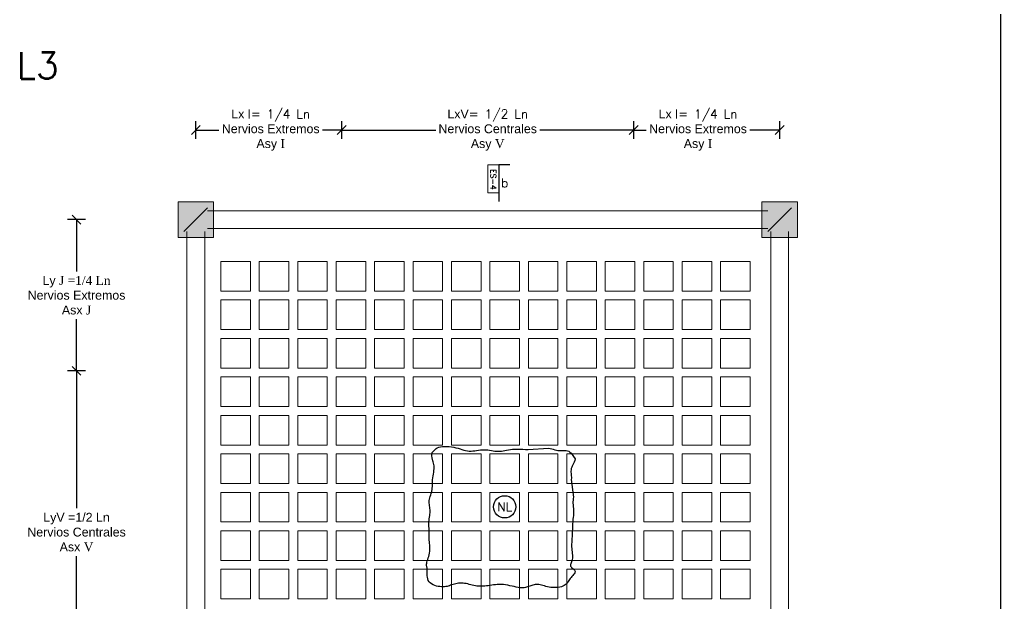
# Model space of a CAD drawing. Header units: metres. Extents: x -44 to 358, y -246 to 48.
# Drawn here: x 34.28 to 50.86, y 5.43 to 15.29 of the extents above; entities that cross this region are included whole.
import ezdxf
from ezdxf.enums import TextEntityAlignment as Align

# ---------------------------------------------------------------- set-up
doc = ezdxf.new("R2010")
doc.units = ezdxf.units.M
doc.header["$LTSCALE"] = 0.3
doc.header["$PDMODE"] = 3
for name, pattern in [('CONTINU', [0]), ('CONTINUA', [0]), ('HIDDEN', [9.525, 6.35, -3.175])]:
    doc.linetypes.add(name, pattern=pattern)
for name, color, linetype, lineweight in [('BOVEDILLA', 8, 'Continuous', 5), ('Columnas', 7, 'Continuous', 18), ('DETALLES', 7, 'Continuous', 20), ('VIGAS', 1, 'HIDDEN', 15)]:
    doc.layers.add(name, color=color, linetype=linetype, lineweight=lineweight)
for name, color, linetype in [('BP', 3, 'Continuous'), ('DIMTEXTO', 4, 'Continuous'), ('HATCH MUROS', 8, 'Continuous')]:
    doc.layers.add(name, color=color, linetype=linetype)
doc.styles.add('SIMPLEX', font='simplex_.ttf', dxfattribs={"height": 0.2})
doc.styles.add('SMPLEX', font='simplex.shx')
doc.dimstyles.new('DIM-75', dxfattribs={"dimscale": 0.75, "dimtxt": 0.2, "dimasz": 0.2, "dimexe": 0.2, "dimexo": 0.2, "dimgap": 0.1, "dimtad": 0, "dimtih": 1, "dimtoh": 1, "dimzin": 0, "dimdsep": 46, "dimtxsty": 'SMPLEX', "dimblk1": 'OBLIQUE', "dimblk2": 'OBLIQUE', "dimsah": 1, "dimcen": 0.2, "dimclrd": 4, "dimclre": 4, "dimclrt": 4, "dimadec": 0, "dimazin": 0, "dimtfac": 1, "dimtmove": 0, "dimatfit": 3, "dimldrblk": 'OBLIQUE', "dimfxl": 0.2, "dimfxlon": 1, "dimtfill": 1, "dimtolj": 1, "dimtzin": 0, "dimarcsym": 0})

# ---------------------------------------------------------------- blocks, each defined once
blk = doc.blocks.new('_OBLIQUE')
at = {"color": 0, "linetype": 'ByBlock'}
blk.add_line((-0.5, -0.5), (0.5, 0.5), dxfattribs=at)
blk = doc.blocks.new('*D201')
at = {"layer": 'DEFPOINTS', "color": 0, "transparency": 16777216}
for p in [(37.26, 13.424), (37.26, 12.103), (39.727, 12.062)]:
    blk.add_point(p, dxfattribs=at)
at = {"layer": 'DIMTEXTO', "color": 4, "lineweight": -2, "transparency": 16777216}
for p, q in [((37.26, 13.274), (37.26, 13.574)), ((39.727, 13.274), (39.727, 13.574)), ((37.26, 13.424), (37.651, 13.424)), ((39.727, 13.424), (39.401, 13.424))]:
    blk.add_line(p, q, dxfattribs=at)
at = {"layer": 'DIMTEXTO', "color": 4, "lineweight": -2, "transparency": 16777216, "xscale": 0.15, "yscale": 0.15, "zscale": 0.15, "rotation": 180}
blk.add_blockref('_OBLIQUE', (37.26, 13.424), dxfattribs=at)
at = {"layer": 'DIMTEXTO', "color": 4, "lineweight": -2, "transparency": 16777216, "xscale": 0.15, "yscale": 0.15, "zscale": 0.15}
blk.add_blockref('_OBLIQUE', (39.727, 13.424), dxfattribs=at)
at = {"layer": 'DIMTEXTO', "color": 4, "transparency": 16777216, "insert": (38.526, 13.424), "char_height": 0.15, "attachment_point": 5, "style": 'SMPLEX', "bg_fill": 3, "box_fill_scale": 1.1, "bg_fill_color": 256, "bg_fill_true_color": 13158600, "bg_fill_transparency": 0}
blk.add_mtext('\\A1;{\\fSansSerif|b0|i0|c2|p2;Lx \\Fromant|c0;I= }1/4 Ln \\P{\\fSansSerif|b0|i0|c2|p2;Nervios Extremos\\PAsy \\fRomantic|b0|i0|c2|p2;I}', dxfattribs=at)
blk = doc.blocks.new('*D202')
at = {"layer": 'DEFPOINTS', "color": 0, "transparency": 16777216}
for p in [(44.663, 13.424), (47.131, 12.152), (44.663, 12.062)]:
    blk.add_point(p, dxfattribs=at)
at = {"layer": 'DIMTEXTO', "color": 4, "lineweight": -2, "transparency": 16777216}
for p, q in [((44.663, 13.274), (44.663, 13.574)), ((47.131, 13.274), (47.131, 13.574)), ((44.663, 13.424), (44.876, 13.424)), ((47.131, 13.424), (46.626, 13.424))]:
    blk.add_line(p, q, dxfattribs=at)
at = {"layer": 'DIMTEXTO', "color": 4, "lineweight": -2, "transparency": 16777216, "xscale": 0.15, "yscale": 0.15, "zscale": 0.15, "rotation": 180}
blk.add_blockref('_OBLIQUE', (44.663, 13.424), dxfattribs=at)
at = {"layer": 'DIMTEXTO', "color": 4, "lineweight": -2, "transparency": 16777216, "xscale": 0.15, "yscale": 0.15, "zscale": 0.15}
blk.add_blockref('_OBLIQUE', (47.131, 13.424), dxfattribs=at)
at = {"layer": 'DIMTEXTO', "color": 4, "transparency": 16777216, "insert": (45.751, 13.424), "char_height": 0.15, "attachment_point": 5, "style": 'SMPLEX', "bg_fill": 3, "box_fill_scale": 1.1, "bg_fill_color": 256, "bg_fill_true_color": 13158600, "bg_fill_transparency": 0}
blk.add_mtext('\\A1;{\\fSansSerif|b0|i0|c2|p2;Lx \\Fromant|c0;I= }1/4 Ln \\P{\\fSansSerif|b0|i0|c2|p2;Nervios Extremos\\PAsy \\fRomantic|b0|i0|c2|p2;I}', dxfattribs=at)
blk = doc.blocks.new('*D203')
at = {"layer": 'DEFPOINTS', "color": 0, "transparency": 16777216}
for p in [(39.727, 13.424), (39.727, 12.062), (44.663, 12.062)]:
    blk.add_point(p, dxfattribs=at)
at = {"layer": 'DIMTEXTO', "color": 4, "lineweight": -2, "transparency": 16777216}
for p, q in [((39.727, 13.274), (39.727, 13.574)), ((44.663, 13.274), (44.663, 13.574)), ((39.727, 13.424), (41.315, 13.424)), ((44.663, 13.424), (43.076, 13.424))]:
    blk.add_line(p, q, dxfattribs=at)
at = {"layer": 'DIMTEXTO', "color": 4, "lineweight": -2, "transparency": 16777216, "xscale": 0.15, "yscale": 0.15, "zscale": 0.15, "rotation": 180}
blk.add_blockref('_OBLIQUE', (39.727, 13.424), dxfattribs=at)
at = {"layer": 'DIMTEXTO', "color": 4, "lineweight": -2, "transparency": 16777216, "xscale": 0.15, "yscale": 0.15, "zscale": 0.15}
blk.add_blockref('_OBLIQUE', (44.663, 13.424), dxfattribs=at)
at = {"layer": 'DIMTEXTO', "color": 4, "transparency": 16777216, "insert": (42.195, 13.424), "char_height": 0.15, "attachment_point": 5, "style": 'SMPLEX', "bg_fill": 3, "box_fill_scale": 1.1, "bg_fill_color": 256, "bg_fill_true_color": 13158600, "bg_fill_transparency": 0}
blk.add_mtext('\\A1;{\\fSansSerif|b0|i0|c2|p2;LxV\\Fromant|c0;= }1/2 Ln \\P{\\fSansSerif|b0|i0|c2|p2;Nervios Centrales\\PAsy \\fRomantic|b0|i0|c2|p2;V} ', dxfattribs=at)
blk = doc.blocks.new('*D204')
at = {"layer": 'DEFPOINTS', "color": 0, "transparency": 16777216}
for p in [(37.513, 11.912), (35.243, 9.357), (36.604, 9.357)]:
    blk.add_point(p, dxfattribs=at)
at = {"layer": 'DIMTEXTO', "color": 4, "lineweight": -2, "transparency": 16777216}
for p, q in [((35.393, 11.912), (35.093, 11.912)), ((35.243, 11.912), (35.243, 11.037)), ((35.243, 9.357), (35.243, 10.231)), ((35.393, 9.357), (35.093, 9.357))]:
    blk.add_line(p, q, dxfattribs=at)
at = {"layer": 'DIMTEXTO', "color": 4, "lineweight": -2, "transparency": 16777216, "xscale": 0.15, "yscale": 0.15, "zscale": 0.15}
for p, rotation in [((35.243, 11.912), 90), ((35.243, 9.357), 270)]:
    blk.add_blockref('_OBLIQUE', p, dxfattribs=dict(at, rotation=rotation))
at = {"layer": 'DIMTEXTO', "color": 4, "transparency": 16777216, "insert": (35.243, 10.634), "char_height": 0.15, "attachment_point": 5, "style": 'SMPLEX', "bg_fill": 3, "box_fill_scale": 1.1, "bg_fill_color": 256, "bg_fill_true_color": 13158600, "bg_fill_transparency": 0}
blk.add_mtext('\\A1;{\\fSansSerif|b0|i0|c2|p2;Ly \\fRomantic|b0|i0|c2|p2;J =1/4 Ln\\P\\fSansSerif|b0|i0|c2|p2;Nervios Extremos\\PAsx \\fRomantic|b0|i0|c2|p2;J} ', dxfattribs=at)
blk = doc.blocks.new('*D206')
at = {"layer": 'DEFPOINTS', "color": 0, "transparency": 16777216}
for p in [(35.243, 9.357), (36.604, 9.357), (36.765, 4.247)]:
    blk.add_point(p, dxfattribs=at)
at = {"layer": 'DIMTEXTO', "color": 4, "lineweight": -2, "transparency": 16777216}
for p, q in [((35.393, 9.357), (35.093, 9.357)), ((35.243, 9.357), (35.243, 7.035)), ((35.243, 4.247), (35.243, 6.228)), ((35.393, 4.247), (35.093, 4.247))]:
    blk.add_line(p, q, dxfattribs=at)
at = {"layer": 'DIMTEXTO', "color": 4, "lineweight": -2, "transparency": 16777216, "xscale": 0.15, "yscale": 0.15, "zscale": 0.15}
for p, rotation in [((35.243, 9.357), 90), ((35.243, 4.247), 270)]:
    blk.add_blockref('_OBLIQUE', p, dxfattribs=dict(at, rotation=rotation))
at = {"layer": 'DIMTEXTO', "color": 4, "transparency": 16777216, "insert": (35.243, 6.632), "char_height": 0.15, "attachment_point": 5, "style": 'SMPLEX', "bg_fill": 3, "box_fill_scale": 1.1, "bg_fill_color": 256, "bg_fill_true_color": 13158600, "bg_fill_transparency": 0}
blk.add_mtext('\\A1;{\\fSansSerif|b0|i0|c2|p2;LyV =1/2 Ln\\PNervios Centrales\\PAsx \\fRomantic|b0|i0|c2|p2;V} ', dxfattribs=at)

msp = doc.modelspace()

# ---------------------------------------------------------------- hatches: boundary and pattern name
at = {"layer": 'HATCH MUROS'}
h = msp.add_hatch(color=256, dxfattribs=at)
h.dxf.hatch_style = 1
h.paths.add_polyline_path([(36.9595932, 11.6117757), (37.5595932, 11.6117757), (37.5595932, 12.2117757), (36.9595932, 12.2117757)])
h = msp.add_hatch(color=256, dxfattribs=at)
h.dxf.hatch_style = 1
h.paths.add_polyline_path([(46.8306793, 11.6117757), (47.4306793, 11.6117757), (47.4306793, 12.2117757), (46.8306793, 12.2117757)])

# ---------------------------------------------------------------- linework, layer by layer
at = {"layer": 'BOVEDILLA'}
for points in [[(37.6818861, 10.7042757), (38.1818861, 10.7042757), (38.1818861, 11.2042757), (37.6818861, 11.2042757)], [(38.3318861, 10.7042757), (38.8318861, 10.7042757), (38.8318861, 11.2042757), (38.3318861, 11.2042757)], [(38.9818861, 10.7042757), (39.4818861, 10.7042757), (39.4818861, 11.2042757), (38.9818861, 11.2042757)], [(39.6318861, 10.7042757), (40.1318861, 10.7042757), (40.1318861, 11.2042757), (39.6318861, 11.2042757)], [(40.2818861, 10.7042757), (40.7818861, 10.7042757), (40.7818861, 11.2042757), (40.2818861, 11.2042757)], [(40.9318861, 10.7042757), (41.4318861, 10.7042757), (41.4318861, 11.2042757), (40.9318861, 11.2042757)], [(41.5818861, 10.7042757), (42.0818861, 10.7042757), (42.0818861, 11.2042757), (41.5818861, 11.2042757)], [(42.2318861, 10.7042757), (42.7318861, 10.7042757), (42.7318861, 11.2042757), (42.2318861, 11.2042757)], [(42.8818861, 10.7042757), (43.3818861, 10.7042757), (43.3818861, 11.2042757), (42.8818861, 11.2042757)], [(43.5318861, 10.7042757), (44.0318861, 10.7042757), (44.0318861, 11.2042757), (43.5318861, 11.2042757)], [(44.1818861, 10.7042757), (44.6818861, 10.7042757), (44.6818861, 11.2042757), (44.1818861, 11.2042757)], [(44.8318861, 10.7042757), (45.3318861, 10.7042757), (45.3318861, 11.2042757), (44.8318861, 11.2042757)], [(45.4818861, 10.7042757), (45.9818861, 10.7042757), (45.9818861, 11.2042757), (45.4818861, 11.2042757)], [(46.1318861, 10.7042757), (46.6318861, 10.7042757), (46.6318861, 11.2042757), (46.1318861, 11.2042757)], [(37.6818861, 10.0542757), (38.1818861, 10.0542757), (38.1818861, 10.5542757), (37.6818861, 10.5542757)], [(38.3318861, 10.0542757), (38.8318861, 10.0542757), (38.8318861, 10.5542757), (38.3318861, 10.5542757)], [(38.9818861, 10.0542757), (39.4818861, 10.0542757), (39.4818861, 10.5542757), (38.9818861, 10.5542757)], [(39.6318861, 10.0542757), (40.1318861, 10.0542757), (40.1318861, 10.5542757), (39.6318861, 10.5542757)], [(40.2818861, 10.0542757), (40.7818861, 10.0542757), (40.7818861, 10.5542757), (40.2818861, 10.5542757)], [(40.9318861, 10.0542757), (41.4318861, 10.0542757), (41.4318861, 10.5542757), (40.9318861, 10.5542757)], [(41.5818861, 10.0542757), (42.0818861, 10.0542757), (42.0818861, 10.5542757), (41.5818861, 10.5542757)], [(42.2318861, 10.0542757), (42.7318861, 10.0542757), (42.7318861, 10.5542757), (42.2318861, 10.5542757)], [(42.8818861, 10.0542757), (43.3818861, 10.0542757), (43.3818861, 10.5542757), (42.8818861, 10.5542757)], [(43.5318861, 10.0542757), (44.0318861, 10.0542757), (44.0318861, 10.5542757), (43.5318861, 10.5542757)], [(44.1818861, 10.0542757), (44.6818861, 10.0542757), (44.6818861, 10.5542757), (44.1818861, 10.5542757)], [(44.8318861, 10.0542757), (45.3318861, 10.0542757), (45.3318861, 10.5542757), (44.8318861, 10.5542757)], [(45.4818861, 10.0542757), (45.9818861, 10.0542757), (45.9818861, 10.5542757), (45.4818861, 10.5542757)], [(46.1318861, 10.0542757), (46.6318861, 10.0542757), (46.6318861, 10.5542757), (46.1318861, 10.5542757)], [(37.6818861, 9.4042757), (38.1818861, 9.4042757), (38.1818861, 9.9042757), (37.6818861, 9.9042757)], [(38.3318861, 9.4042757), (38.8318861, 9.4042757), (38.8318861, 9.9042757), (38.3318861, 9.9042757)], [(38.9818861, 9.4042757), (39.4818861, 9.4042757), (39.4818861, 9.9042757), (38.9818861, 9.9042757)], [(39.6318861, 9.4042757), (40.1318861, 9.4042757), (40.1318861, 9.9042757), (39.6318861, 9.9042757)], [(40.2818861, 9.4042757), (40.7818861, 9.4042757), (40.7818861, 9.9042757), (40.2818861, 9.9042757)], [(40.9318861, 9.4042757), (41.4318861, 9.4042757), (41.4318861, 9.9042757), (40.9318861, 9.9042757)], [(41.5818861, 9.4042757), (42.0818861, 9.4042757), (42.0818861, 9.9042757), (41.5818861, 9.9042757)], [(42.2318861, 9.4042757), (42.7318861, 9.4042757), (42.7318861, 9.9042757), (42.2318861, 9.9042757)], [(42.8818861, 9.4042757), (43.3818861, 9.4042757), (43.3818861, 9.9042757), (42.8818861, 9.9042757)], [(43.5318861, 9.4042757), (44.0318861, 9.4042757), (44.0318861, 9.9042757), (43.5318861, 9.9042757)], [(44.1818861, 9.4042757), (44.6818861, 9.4042757), (44.6818861, 9.9042757), (44.1818861, 9.9042757)], [(44.8318861, 9.4042757), (45.3318861, 9.4042757), (45.3318861, 9.9042757), (44.8318861, 9.9042757)], [(45.4818861, 9.4042757), (45.9818861, 9.4042757), (45.9818861, 9.9042757), (45.4818861, 9.9042757)], [(46.1318861, 9.4042757), (46.6318861, 9.4042757), (46.6318861, 9.9042757), (46.1318861, 9.9042757)], [(37.6818861, 8.7542757), (38.1818861, 8.7542757), (38.1818861, 9.2542757), (37.6818861, 9.2542757)], [(38.3318861, 8.7542757), (38.8318861, 8.7542757), (38.8318861, 9.2542757), (38.3318861, 9.2542757)], [(38.9818861, 8.7542757), (39.4818861, 8.7542757), (39.4818861, 9.2542757), (38.9818861, 9.2542757)], [(39.6318861, 8.7542757), (40.1318861, 8.7542757), (40.1318861, 9.2542757), (39.6318861, 9.2542757)], [(40.2818861, 8.7542757), (40.7818861, 8.7542757), (40.7818861, 9.2542757), (40.2818861, 9.2542757)], [(40.9318861, 8.7542757), (41.4318861, 8.7542757), (41.4318861, 9.2542757), (40.9318861, 9.2542757)], [(41.5818861, 8.7542757), (42.0818861, 8.7542757), (42.0818861, 9.2542757), (41.5818861, 9.2542757)], [(42.2318861, 8.7542757), (42.7318861, 8.7542757), (42.7318861, 9.2542757), (42.2318861, 9.2542757)], [(42.8818861, 8.7542757), (43.3818861, 8.7542757), (43.3818861, 9.2542757), (42.8818861, 9.2542757)], [(43.5318861, 8.7542757), (44.0318861, 8.7542757), (44.0318861, 9.2542757), (43.5318861, 9.2542757)], [(44.1818861, 8.7542757), (44.6818861, 8.7542757), (44.6818861, 9.2542757), (44.1818861, 9.2542757)], [(44.8318861, 8.7542757), (45.3318861, 8.7542757), (45.3318861, 9.2542757), (44.8318861, 9.2542757)], [(45.4818861, 8.7542757), (45.9818861, 8.7542757), (45.9818861, 9.2542757), (45.4818861, 9.2542757)], [(46.1318861, 8.7542757), (46.6318861, 8.7542757), (46.6318861, 9.2542757), (46.1318861, 9.2542757)], [(37.6818861, 8.1042757), (38.1818861, 8.1042757), (38.1818861, 8.6042757), (37.6818861, 8.6042757)], [(38.3318861, 8.1042757), (38.8318861, 8.1042757), (38.8318861, 8.6042757), (38.3318861, 8.6042757)], [(38.9818861, 8.1042757), (39.4818861, 8.1042757), (39.4818861, 8.6042757), (38.9818861, 8.6042757)], [(39.6318861, 8.1042757), (40.1318861, 8.1042757), (40.1318861, 8.6042757), (39.6318861, 8.6042757)], [(40.2818861, 8.1042757), (40.7818861, 8.1042757), (40.7818861, 8.6042757), (40.2818861, 8.6042757)], [(40.9318861, 8.1042757), (41.4318861, 8.1042757), (41.4318861, 8.6042757), (40.9318861, 8.6042757)], [(41.5818861, 8.1042757), (42.0818861, 8.1042757), (42.0818861, 8.6042757), (41.5818861, 8.6042757)], [(42.2318861, 8.1042757), (42.7318861, 8.1042757), (42.7318861, 8.6042757), (42.2318861, 8.6042757)], [(42.8818861, 8.1042757), (43.3818861, 8.1042757), (43.3818861, 8.6042757), (42.8818861, 8.6042757)], [(43.5318861, 8.1042757), (44.0318861, 8.1042757), (44.0318861, 8.6042757), (43.5318861, 8.6042757)], [(44.1818861, 8.1042757), (44.6818861, 8.1042757), (44.6818861, 8.6042757), (44.1818861, 8.6042757)], [(44.8318861, 8.1042757), (45.3318861, 8.1042757), (45.3318861, 8.6042757), (44.8318861, 8.6042757)], [(45.4818861, 8.1042757), (45.9818861, 8.1042757), (45.9818861, 8.6042757), (45.4818861, 8.6042757)], [(46.1318861, 8.1042757), (46.6318861, 8.1042757), (46.6318861, 8.6042757), (46.1318861, 8.6042757)], [(37.6818861, 7.4542757), (38.1818861, 7.4542757), (38.1818861, 7.9542757), (37.6818861, 7.9542757)], [(38.3318861, 7.4542757), (38.8318861, 7.4542757), (38.8318861, 7.9542757), (38.3318861, 7.9542757)], [(38.9818861, 7.4542757), (39.4818861, 7.4542757), (39.4818861, 7.9542757), (38.9818861, 7.9542757)], [(39.6318861, 7.4542757), (40.1318861, 7.4542757), (40.1318861, 7.9542757), (39.6318861, 7.9542757)], [(40.2818861, 7.4542757), (40.7818861, 7.4542757), (40.7818861, 7.9542757), (40.2818861, 7.9542757)], [(40.9318861, 7.4542757), (41.4318861, 7.4542757), (41.4318861, 7.9542757), (40.9318861, 7.9542757)], [(41.5818861, 7.4542757), (42.0818861, 7.4542757), (42.0818861, 7.9542757), (41.5818861, 7.9542757)], [(42.2318861, 7.4542757), (42.7318861, 7.4542757), (42.7318861, 7.9542757), (42.2318861, 7.9542757)], [(42.8818861, 7.4542757), (43.3818861, 7.4542757), (43.3818861, 7.9542757), (42.8818861, 7.9542757)], [(43.5318861, 7.4542757), (44.0318861, 7.4542757), (44.0318861, 7.9542757), (43.5318861, 7.9542757)], [(44.1818861, 7.4542757), (44.6818861, 7.4542757), (44.6818861, 7.9542757), (44.1818861, 7.9542757)], [(44.8318861, 7.4542757), (45.3318861, 7.4542757), (45.3318861, 7.9542757), (44.8318861, 7.9542757)], [(45.4818861, 7.4542757), (45.9818861, 7.4542757), (45.9818861, 7.9542757), (45.4818861, 7.9542757)], [(46.1318861, 7.4542757), (46.6318861, 7.4542757), (46.6318861, 7.9542757), (46.1318861, 7.9542757)], [(37.6818861, 6.8042757), (38.1818861, 6.8042757), (38.1818861, 7.3042757), (37.6818861, 7.3042757)], [(38.3318861, 6.8042757), (38.8318861, 6.8042757), (38.8318861, 7.3042757), (38.3318861, 7.3042757)], [(38.9818861, 6.8042757), (39.4818861, 6.8042757), (39.4818861, 7.3042757), (38.9818861, 7.3042757)], [(39.6318861, 6.8042757), (40.1318861, 6.8042757), (40.1318861, 7.3042757), (39.6318861, 7.3042757)], [(40.2818861, 6.8042757), (40.7818861, 6.8042757), (40.7818861, 7.3042757), (40.2818861, 7.3042757)], [(40.9318861, 6.8042757), (41.4318861, 6.8042757), (41.4318861, 7.3042757), (40.9318861, 7.3042757)], [(41.5818861, 6.8042757), (42.0818861, 6.8042757), (42.0818861, 7.3042757), (41.5818861, 7.3042757)], [(42.2318861, 6.8042757), (42.7318861, 6.8042757), (42.7318861, 7.3042757), (42.2318861, 7.3042757)], [(42.8818861, 6.8042757), (43.3818861, 6.8042757), (43.3818861, 7.3042757), (42.8818861, 7.3042757)], [(43.5318861, 6.8042757), (44.0318861, 6.8042757), (44.0318861, 7.3042757), (43.5318861, 7.3042757)], [(44.1818861, 6.8042757), (44.6818861, 6.8042757), (44.6818861, 7.3042757), (44.1818861, 7.3042757)], [(44.8318861, 6.8042757), (45.3318861, 6.8042757), (45.3318861, 7.3042757), (44.8318861, 7.3042757)], [(45.4818861, 6.8042757), (45.9818861, 6.8042757), (45.9818861, 7.3042757), (45.4818861, 7.3042757)], [(46.1318861, 6.8042757), (46.6318861, 6.8042757), (46.6318861, 7.3042757), (46.1318861, 7.3042757)], [(37.6818861, 6.1542757), (38.1818861, 6.1542757), (38.1818861, 6.6542757), (37.6818861, 6.6542757)], [(38.3318861, 6.1542757), (38.8318861, 6.1542757), (38.8318861, 6.6542757), (38.3318861, 6.6542757)], [(38.9818861, 6.1542757), (39.4818861, 6.1542757), (39.4818861, 6.6542757), (38.9818861, 6.6542757)], [(39.6318861, 6.1542757), (40.1318861, 6.1542757), (40.1318861, 6.6542757), (39.6318861, 6.6542757)], [(40.2818861, 6.1542757), (40.7818861, 6.1542757), (40.7818861, 6.6542757), (40.2818861, 6.6542757)], [(40.9318861, 6.1542757), (41.4318861, 6.1542757), (41.4318861, 6.6542757), (40.9318861, 6.6542757)], [(41.5818861, 6.1542757), (42.0818861, 6.1542757), (42.0818861, 6.6542757), (41.5818861, 6.6542757)], [(42.2318861, 6.1542757), (42.7318861, 6.1542757), (42.7318861, 6.6542757), (42.2318861, 6.6542757)], [(42.8818861, 6.1542757), (43.3818861, 6.1542757), (43.3818861, 6.6542757), (42.8818861, 6.6542757)], [(43.5318861, 6.1542757), (44.0318861, 6.1542757), (44.0318861, 6.6542757), (43.5318861, 6.6542757)], [(44.1818861, 6.1542757), (44.6818861, 6.1542757), (44.6818861, 6.6542757), (44.1818861, 6.6542757)], [(44.8318861, 6.1542757), (45.3318861, 6.1542757), (45.3318861, 6.6542757), (44.8318861, 6.6542757)], [(45.4818861, 6.1542757), (45.9818861, 6.1542757), (45.9818861, 6.6542757), (45.4818861, 6.6542757)], [(46.1318861, 6.1542757), (46.6318861, 6.1542757), (46.6318861, 6.6542757), (46.1318861, 6.6542757)], [(37.6818861, 5.5042757), (38.1818861, 5.5042757), (38.1818861, 6.0042757), (37.6818861, 6.0042757)], [(38.3318861, 5.5042757), (38.8318861, 5.5042757), (38.8318861, 6.0042757), (38.3318861, 6.0042757)], [(38.9818861, 5.5042757), (39.4818861, 5.5042757), (39.4818861, 6.0042757), (38.9818861, 6.0042757)], [(39.6318861, 5.5042757), (40.1318861, 5.5042757), (40.1318861, 6.0042757), (39.6318861, 6.0042757)], [(40.2818861, 5.5042757), (40.7818861, 5.5042757), (40.7818861, 6.0042757), (40.2818861, 6.0042757)], [(40.9318861, 5.5042757), (41.4318861, 5.5042757), (41.4318861, 6.0042757), (40.9318861, 6.0042757)], [(41.5818861, 5.5042757), (42.0818861, 5.5042757), (42.0818861, 6.0042757), (41.5818861, 6.0042757)], [(42.2318861, 5.5042757), (42.7318861, 5.5042757), (42.7318861, 6.0042757), (42.2318861, 6.0042757)], [(42.8818861, 5.5042757), (43.3818861, 5.5042757), (43.3818861, 6.0042757), (42.8818861, 6.0042757)], [(43.5318861, 5.5042757), (44.0318861, 5.5042757), (44.0318861, 6.0042757), (43.5318861, 6.0042757)], [(44.1818861, 5.5042757), (44.6818861, 5.5042757), (44.6818861, 6.0042757), (44.1818861, 6.0042757)], [(44.8318861, 5.5042757), (45.3318861, 5.5042757), (45.3318861, 6.0042757), (44.8318861, 6.0042757)], [(45.4818861, 5.5042757), (45.9818861, 5.5042757), (45.9818861, 6.0042757), (45.4818861, 6.0042757)], [(46.1318861, 5.5042757), (46.6318861, 5.5042757), (46.6318861, 6.0042757), (46.1318861, 6.0042757)]]:
    msp.add_lwpolyline(points, close=True, dxfattribs=at)
at = {"layer": 'BP', "linetype": 'CONTINUA', "ltscale": 5}
msp.add_lwpolyline([(0, 37.6335309), (50.8625687, 37.6335309), (50.8625687, 0), (0, 0)], close=True, dxfattribs=at)
at = {"layer": 'BP'}
msp.add_lwpolyline([(41.2937758, 8.0152041), (41.3055356, 8.0312594), (41.321229, 8.045309), (41.3415936, 8.057046), (41.3670938, 8.0662317), (41.3971012, 8.0729), (41.4307143, 8.0771535), (41.4670319, 8.0790943), (41.5051523, 8.0788248), (41.5441742, 8.0764474), (41.5831961, 8.0720644), (41.6213165, 8.065778), (41.6578253, 8.057776), (41.692777, 8.0485869), (41.7264174, 8.0388248), (41.7589926, 8.0291036), (41.7907482, 8.0200374), (41.8219302, 8.01224), (41.8527844, 8.0063254), (41.8835567, 8.0029077), (41.9144484, 8.002379), (41.9454836, 8.0042448), (41.9766417, 8.0077887), (42.0079022, 8.0122946), (42.0392447, 8.017046), (42.0706486, 8.0213268), (42.1020936, 8.0244205), (42.133559, 8.0256109), (42.1650073, 8.0244103), (42.1963327, 8.0212449), (42.2274123, 8.0167698), (42.2581231, 8.0116397), (42.2883422, 8.0065097), (42.3179466, 8.0020345), (42.3468135, 7.9988691), (42.37482, 7.9976685), (42.4019625, 7.9988828), (42.4287158, 8.0021437), (42.455674, 8.006878), (42.4834312, 8.0125129), (42.5125815, 8.0184752), (42.5437191, 8.024192), (42.5774382, 8.0290901), (42.6143328, 8.0325965), (42.654741, 8.0343122), (42.6979765, 8.034534), (42.7430968, 8.0337324), (42.7891596, 8.0323783), (42.8352224, 8.0309423), (42.8803427, 8.0298951), (43.2240447, 8.0520593), (43.2501833, 8.0467314), (43.2765268, 8.0400118), (43.3029318, 8.0325965), (43.3292548, 8.0251811), (43.3553525, 8.0184616), (43.3810813, 8.0131337), (43.406298, 8.0098933), (43.430883, 8.0091293), (43.4548124, 8.0100025), (43.4780863, 8.0113668), (43.5007045, 8.0120763), (43.5226671, 8.0109848), (43.5439741, 8.0069463), (43.5646255, 7.9988146), (43.5846214, 7.9854437), (43.6038797, 7.9660696), (43.6755895, 7.86848), (43.6685657, 7.8414211), (43.6589605, 7.8163678), (43.6477777, 7.7929312), (43.6360213, 7.7707226), (43.6246951, 7.7493531), (43.614803, 7.7284339), (43.607349, 7.707576), (43.60305, 7.6864793), (43.6014759, 7.6651985), (43.6019095, 7.6438767), (43.6036339, 7.6226573), (43.6059319, 7.6016834), (43.6080865, 7.5810984), (43.6093806, 7.5610455), (43.6090972, 7.541668), (43.6067582, 7.5230374), (43.6438339, 7.2232), (43.6399925, 7.1985014), (43.6369296, 7.173107), (43.6353213, 7.1467916), (43.6356286, 7.1193984), (43.637452, 7.0910433), (43.6401768, 7.0619105), (43.6431885, 7.0321842), (43.6458723, 7.0020486), (43.6476137, 6.9716878), (43.6477981, 6.9412861), (43.6458108, 6.9110277), (43.641266, 6.8810524), (43.6346929, 6.8513227), (43.6189551, 6.4800736), (43.6157898, 6.457674), (43.6134849, 6.434333), (43.6125937, 6.4096207), (43.6134815, 6.3832644), (43.6157625, 6.3556188), (43.6188629, 6.3271955), (43.6222092, 6.2985061), (43.6252277, 6.2700623), (43.6273448, 6.2423757), (43.6279868, 6.215958), (43.62658, 6.1913208), (43.6227937, 6.168856), (43.6172692, 6.1484766), (43.6108903, 6.1299755), (43.6045413, 6.1131462), (43.5991062, 6.0977815), (43.5954691, 6.0836749), (43.5945139, 6.0706193), (43.5971249, 6.0584079), (43.6038358, 6.0468399), (43.6137787, 6.0357382), (43.6257356, 6.0249314), (43.6384884, 6.0142486), (43.650819, 6.0035184), (43.6615094, 5.9925697), (43.6693413, 5.9812314), (43.6730968, 5.9693322), (43.6719091, 5.9567365), (43.6663171, 5.9434507), (43.6572111, 5.9295167), (43.6454814, 5.9149765), (43.6320183, 5.899872), (43.6177122, 5.8842452), (43.6034532, 5.8681379), (43.5901317, 5.8515922), (43.578373, 5.8346887), (43.5677425, 5.8176633), (43.5575403, 5.8007908), (43.5470669, 5.7843458), (43.5356225, 5.768603), (43.5225074, 5.7538371), (43.5070221, 5.7403228), (43.4884667, 5.7283348), (43.4663675, 5.7181054), (43.4411542, 5.7096975), (43.4134824, 5.7031314), (43.3840077, 5.6984277), (43.3533857, 5.6956069), (43.322272, 5.6946893), (43.2913221, 5.6956955), (43.2611918, 5.698646), (43.2324069, 5.7034691), (43.2049741, 5.7097247), (43.1787705, 5.7168809), (43.1536733, 5.7244054), (43.1295595, 5.7317662), (43.1063062, 5.7384312), (43.0837904, 5.7438682), (43.0618893, 5.7475452), (43.0405003, 5.7490665), (43.0196031, 5.7485822), (42.9991975, 5.7463787), (42.9792837, 5.7427426), (42.9598615, 5.7379605), (42.9409311, 5.7323188), (42.9224923, 5.7261041), (42.9045452, 5.7196029), (42.8870148, 5.7131051), (42.8695252, 5.7069142), (42.851626, 5.7013373), (42.8328662, 5.6966814), (42.8127953, 5.6932534), (42.7909624, 5.6913604), (42.7669169, 5.6913092), (42.740208, 5.6934069), (42.7105488, 5.697807), (42.6783083, 5.704049), (42.644019, 5.711519), (42.6082137, 5.7196029), (42.5714249, 5.7276868), (42.5341854, 5.7351567), (42.4970279, 5.7413987), (42.460485, 5.7457988), (42.4249904, 5.7479102), (42.3905816, 5.7479546), (42.3571972, 5.7463207), (42.3247757, 5.7433975), (42.2932557, 5.7395739), (42.2625756, 5.7352386), (42.2326741, 5.7307805), (42.2034896, 5.7265885), (42.1749573, 5.7230036), (42.1469987, 5.7201759), (42.1195318, 5.7182078), (42.0924746, 5.7172016), (42.0657452, 5.7172595), (42.0392617, 5.7184841), (42.0129421, 5.7209775), (41.9867044, 5.7248421), (41.9604838, 5.7300881), (41.9342837, 5.7363574), (41.9081246, 5.7431997), (41.8820269, 5.7501649), (41.8560112, 5.7568025), (41.8300979, 5.7626625), (41.8043075, 5.7672946), (41.7786605, 5.7702484), (41.7531911, 5.7711933), (41.7279881, 5.7702757), (41.7031538, 5.7677618), (41.6787907, 5.7639177), (41.6550012, 5.7590094), (41.6318879, 5.7533028), (41.6095531, 5.7470642), (41.5880992, 5.7405596), (41.56754, 5.7340515), (41.5475339, 5.727789), (41.5276508, 5.7220177), (41.5074603, 5.7169832), (41.4865323, 5.712931), (41.4644366, 5.7101067), (41.4407428, 5.708756), (41.4150207, 5.7091244), (41.3870723, 5.7114404), (41.3576283, 5.7158644), (41.3276517, 5.7225396), (41.2981052, 5.7316093), (41.269952, 5.7432167), (41.2441548, 5.7575051), (41.2216765, 5.7746178), (41.2034802, 5.794698), (41.1902282, 5.8177241), (41.181381, 5.8430155), (41.1760987, 5.8697266), (41.1735411, 5.8970118), (41.1728685, 5.9240257), (41.1732407, 5.9499226), (41.1738178, 5.9738571), (41.1737597, 5.9949835), (41.1724485, 6.0127393), (41.170154, 6.0276936), (41.1673677, 6.0406982), (41.1645814, 6.0526053), (41.1622868, 6.0642669), (41.1609756, 6.0765348), (41.1611395, 6.0902611), (41.1632703, 6.1062978), (41.1676751, 6.1252787), (41.1739238, 6.1469654), (41.1814017, 6.170901), (41.1894943, 6.1966289), (41.1975869, 6.2236924), (41.2050648, 6.2516348), (41.2113135, 6.2799995), (41.2157183, 6.3083296), (41.217849, 6.3362481), (41.2180129, 6.3636959), (41.2167016, 6.3906935), (41.214407, 6.4172613), (41.2116207, 6.4434198), (41.2088344, 6.4691894), (41.2065398, 6.4945906), (41.2052286, 6.519644), (41.2056657, 6.6722075), (41.202538, 6.6991266), (41.1999839, 6.7261276), (41.1984132, 6.7531286), (41.1982357, 6.7800476), (41.1997142, 6.8068064), (41.2025244, 6.8333401), (41.2061951, 6.8595873), (41.210255, 6.8854865), (41.214233, 6.9109764), (41.2176578, 6.9359956), (41.2200583, 6.9604828), (41.2209631, 6.9843764), (41.2200753, 7.0076492), (41.2177944, 7.0304104), (41.214694, 7.0528032), (41.2113477, 7.0749709), (41.2083292, 7.0970567), (41.2062122, 7.1192039), (41.2055702, 7.1415558), (41.206977, 7.1642556), (41.2108082, 7.1874363), (41.2166471, 7.21119), (41.2238792, 7.2355987), (41.2318899, 7.2607441), (41.2400644, 7.2867081), (41.2477882, 7.3135726), (41.2601626, 7.4126255), (41.2600226, 7.4465131), (41.2611733, 7.480544), (41.2639528, 7.5145545), (41.2680025, 7.5482989), (41.2727897, 7.5815112), (41.2777818, 7.6139253), (41.2824461, 7.6452752), (41.28625, 7.6752949), (41.2886607, 7.7037182), (41.2891456, 7.7302791), (41.2873529, 7.754814), (41.2836549, 7.7775684), (41.2786047, 7.7988901), (41.2727555, 7.8191272), (41.2666605, 7.8386275), (41.254527, 7.8851668), (41.2524486, 7.9222657), (41.249272, 7.9476559), (41.2564194, 7.9698722), (41.2583285, 7.9787709)], close=True, dxfattribs=at)
msp.add_lwpolyline([(41.2937758, 8.0152041), (41.3055356, 8.0312594), (41.321229, 8.045309), (41.3415936, 8.057046), (41.3670938, 8.0662317), (41.3971012, 8.0729), (41.4307143, 8.0771535), (41.4670319, 8.0790943), (41.5051523, 8.0788248), (41.5441742, 8.0764474), (41.5831961, 8.0720644), (41.6213165, 8.065778), (41.6578253, 8.057776), (41.692777, 8.0485869), (41.7264174, 8.0388248), (41.7589926, 8.0291036), (41.7907482, 8.0200374), (41.8219302, 8.01224), (41.8527844, 8.0063254), (41.8835567, 8.0029077), (41.9144484, 8.002379), (41.9454836, 8.0042448), (41.9766417, 8.0077887), (42.0079022, 8.0122946), (42.0392447, 8.017046), (42.0706486, 8.0213268), (42.1020936, 8.0244205), (42.133559, 8.0256109), (42.1650073, 8.0244103), (42.1963327, 8.0212449), (42.2274123, 8.0167698), (42.2581231, 8.0116397), (42.2883422, 8.0065097), (42.3179466, 8.0020345), (42.3468135, 7.9988691), (42.37482, 7.9976685), (42.4019625, 7.9988828), (42.4287158, 8.0021437), (42.455674, 8.006878), (42.4834312, 8.0125129), (42.5125815, 8.0184752), (42.5437191, 8.024192), (42.5774382, 8.0290901), (42.6143328, 8.0325965), (42.654741, 8.0343122), (42.6979765, 8.034534), (42.7430968, 8.0337324), (42.7891596, 8.0323783), (42.8352224, 8.0309423), (42.8803427, 8.0298951), (43.2240447, 8.0520593), (43.2501833, 8.0467314), (43.2765268, 8.0400118), (43.3029318, 8.0325965), (43.3292548, 8.0251811), (43.3553525, 8.0184616), (43.3810813, 8.0131337), (43.406298, 8.0098933), (43.430883, 8.0091293), (43.4548124, 8.0100025), (43.4780863, 8.0113668), (43.5007045, 8.0120763), (43.5226671, 8.0109848), (43.5439741, 8.0069463), (43.5646255, 7.9988146), (43.5846214, 7.9854437), (43.6038797, 7.9660696), (43.6755895, 7.86848), (43.6685657, 7.8414211), (43.6589605, 7.8163678), (43.6477777, 7.7929312), (43.6360213, 7.7707226), (43.6246951, 7.7493531), (43.614803, 7.7284339), (43.607349, 7.707576), (43.60305, 7.6864793), (43.6014759, 7.6651985), (43.6019095, 7.6438767), (43.6036339, 7.6226573), (43.6059319, 7.6016834), (43.6080865, 7.5810984), (43.6093806, 7.5610455), (43.6090972, 7.541668), (43.6067582, 7.5230374), (43.6438339, 7.2232), (43.6399925, 7.1985014), (43.6369296, 7.173107), (43.6353213, 7.1467916), (43.6356286, 7.1193984), (43.637452, 7.0910433), (43.6401768, 7.0619105), (43.6431885, 7.0321842), (43.6458723, 7.0020486), (43.6476137, 6.9716878), (43.6477981, 6.9412861), (43.6458108, 6.9110277), (43.641266, 6.8810524), (43.6346929, 6.8513227), (43.6189551, 6.4800736), (43.6157898, 6.457674), (43.6134849, 6.434333), (43.6125937, 6.4096207), (43.6134815, 6.3832644), (43.6157625, 6.3556188), (43.6188629, 6.3271955), (43.6222092, 6.2985061), (43.6252277, 6.2700623), (43.6273448, 6.2423757), (43.6279868, 6.215958), (43.62658, 6.1913208), (43.6227937, 6.168856), (43.6172692, 6.1484766), (43.6108903, 6.1299755), (43.6045413, 6.1131462), (43.5991062, 6.0977815), (43.5954691, 6.0836749), (43.5945139, 6.0706193), (43.5971249, 6.0584079), (43.6038358, 6.0468399), (43.6137787, 6.0357382), (43.6257356, 6.0249314), (43.6384884, 6.0142486), (43.650819, 6.0035184), (43.6615094, 5.9925697), (43.6693413, 5.9812314), (43.6730968, 5.9693322), (43.6719091, 5.9567365), (43.6663171, 5.9434507), (43.6572111, 5.9295167), (43.6454814, 5.9149765), (43.6320183, 5.899872), (43.6177122, 5.8842452), (43.6034532, 5.8681379), (43.5901317, 5.8515922), (43.578373, 5.8346887), (43.5677425, 5.8176633), (43.5575403, 5.8007908), (43.5470669, 5.7843458), (43.5356225, 5.768603), (43.5225074, 5.7538371), (43.5070221, 5.7403228), (43.4884667, 5.7283348), (43.4663675, 5.7181054), (43.4411542, 5.7096975), (43.4134824, 5.7031314), (43.3840077, 5.6984277), (43.3533857, 5.6956069), (43.322272, 5.6946893), (43.2913221, 5.6956955), (43.2611918, 5.698646), (43.2324069, 5.7034691), (43.2049741, 5.7097247), (43.1787705, 5.7168809), (43.1536733, 5.7244054), (43.1295595, 5.7317662), (43.1063062, 5.7384312), (43.0837904, 5.7438682), (43.0618893, 5.7475452), (43.0405003, 5.7490665), (43.0196031, 5.7485822), (42.9991975, 5.7463787), (42.9792837, 5.7427426), (42.9598615, 5.7379605), (42.9409311, 5.7323188), (42.9224923, 5.7261041), (42.9045452, 5.7196029), (42.8870148, 5.7131051), (42.8695252, 5.7069142), (42.851626, 5.7013373), (42.8328662, 5.6966814), (42.8127953, 5.6932534), (42.7909624, 5.6913604), (42.7669169, 5.6913092), (42.740208, 5.6934069), (42.7105488, 5.697807), (42.6783083, 5.704049), (42.644019, 5.711519), (42.6082137, 5.7196029), (42.5714249, 5.7276868), (42.5341854, 5.7351567), (42.4970279, 5.7413987), (42.460485, 5.7457988), (42.4249904, 5.7479102), (42.3905816, 5.7479546), (42.3571972, 5.7463207), (42.3247757, 5.7433975), (42.2932557, 5.7395739), (42.2625756, 5.7352386), (42.2326741, 5.7307805), (42.2034896, 5.7265885), (42.1749573, 5.7230036), (42.1469987, 5.7201759), (42.1195318, 5.7182078), (42.0924746, 5.7172016), (42.0657452, 5.7172595), (42.0392617, 5.7184841), (42.0129421, 5.7209775), (41.9867044, 5.7248421), (41.9604838, 5.7300881), (41.9342837, 5.7363574), (41.9081246, 5.7431997), (41.8820269, 5.7501649), (41.8560112, 5.7568025), (41.8300979, 5.7626625), (41.8043075, 5.7672946), (41.7786605, 5.7702484), (41.7531911, 5.7711933), (41.7279881, 5.7702757), (41.7031538, 5.7677618), (41.6787907, 5.7639177), (41.6550012, 5.7590094), (41.6318879, 5.7533028), (41.6095531, 5.7470642), (41.5880992, 5.7405596), (41.56754, 5.7340515), (41.5475339, 5.727789), (41.5276508, 5.7220177), (41.5074603, 5.7169832), (41.4865323, 5.712931), (41.4644366, 5.7101067), (41.4407428, 5.708756), (41.4150207, 5.7091244), (41.3870723, 5.7114404), (41.3576283, 5.7158644), (41.3276517, 5.7225396), (41.2981052, 5.7316093), (41.269952, 5.7432167), (41.2441548, 5.7575051), (41.2216765, 5.7746178), (41.2034802, 5.794698), (41.1902282, 5.8177241), (41.181381, 5.8430155), (41.1760987, 5.8697266), (41.1735411, 5.8970118), (41.1728685, 5.9240257), (41.1732407, 5.9499226), (41.1738178, 5.9738571), (41.1737597, 5.9949835), (41.1724485, 6.0127393), (41.170154, 6.0276936), (41.1673677, 6.0406982), (41.1645814, 6.0526053), (41.1622868, 6.0642669), (41.1609756, 6.0765348), (41.1611395, 6.0902611), (41.1632703, 6.1062978), (41.1676751, 6.1252787), (41.1739238, 6.1469654), (41.1814017, 6.170901), (41.1894943, 6.1966289), (41.1975869, 6.2236924), (41.2050648, 6.2516348), (41.2113135, 6.2799995), (41.2157183, 6.3083296), (41.217849, 6.3362481), (41.2180129, 6.3636959), (41.2167016, 6.3906935), (41.214407, 6.4172613), (41.2116207, 6.4434198), (41.2088344, 6.4691894), (41.2065398, 6.4945906), (41.2052286, 6.519644), (41.2056657, 6.6722075), (41.202538, 6.6991266), (41.1999839, 6.7261276), (41.1984132, 6.7531286), (41.1982357, 6.7800476), (41.1997142, 6.8068064), (41.2025244, 6.8333401), (41.2061951, 6.8595873), (41.210255, 6.8854865), (41.214233, 6.9109764), (41.2176578, 6.9359956), (41.2200583, 6.9604828), (41.2209631, 6.9843764), (41.2200753, 7.0076492), (41.2177944, 7.0304104), (41.214694, 7.0528032), (41.2113477, 7.0749709), (41.2083292, 7.0970567), (41.2062122, 7.1192039), (41.2055702, 7.1415558), (41.206977, 7.1642556), (41.2108082, 7.1874363), (41.2166471, 7.21119), (41.2238792, 7.2355987), (41.2318899, 7.2607441), (41.2400644, 7.2867081), (41.2477882, 7.3135726), (41.2601626, 7.4126255), (41.2600226, 7.4465131), (41.2611733, 7.480544), (41.2639528, 7.5145545), (41.2680025, 7.5482989), (41.2727897, 7.5815112), (41.2777818, 7.6139253), (41.2824461, 7.6452752), (41.28625, 7.6752949), (41.2886607, 7.7037182), (41.2891456, 7.7302791), (41.2873529, 7.754814), (41.2836549, 7.7775684), (41.2786047, 7.7988901), (41.2727555, 7.8191272), (41.2666605, 7.8386275), (41.254527, 7.8851668), (41.2524486, 7.9222657), (41.249272, 7.9476559), (41.2564194, 7.9698722), (41.2583285, 7.9787709)], close=True, dxfattribs=at)
at = {"layer": 'HATCH MUROS', "color": 1}
msp.add_circle((42.4825806, 7.0600181), 0.1883347, dxfattribs=at)
at = {"layer": 'VIGAS', "linetype": 'CONTINU', "ltscale": 0.001}
for p, q in [((46.9806793, 11.7117757), (46.9806793, 1.8917757)), ((47.2806793, 11.7117757), (47.2806793, 1.8917757))]:
    msp.add_line(p, q, dxfattribs=at)

# ---------------------------------------------------------------- texts
at = {"layer": 'DIMTEXTO', "insert": (34.2317657, 14.5156935), "char_height": 0.448, "width": 1.10897765, "attachment_point": 4, "style": 'SIMPLEX'}
msp.add_mtext('L3', dxfattribs=at)
at = {"layer": 'DIMTEXTO', "color": 4, "insert": (42.3563638, 7.0593425), "char_height": 0.15, "attachment_point": 4, "style": 'SMPLEX'}
msp.add_mtext('\\A1;NL', dxfattribs=at)

# ---------------------------------------------------------------- next in the draw order: dimensions: what is measured, and where the dimension line sits
at = {"layer": 'DIMTEXTO'}
for base, p1, p2, picture, middle in [((37.2595932, 13.4235674), (39.7273647, 12.0617757), (37.2595932, 12.1031319), '*D201', (38.5259192, 13.4235674)), ((44.6629077, 13.4235674), (47.1306793, 12.1518035), (44.6629077, 12.0617757), '*D202', (45.7508628, 13.4235674))]:
    dim = msp.add_linear_dim(base=base, p1=p1, p2=p2, text='{\\fSansSerif|b0|i0|c2|p2;Lx \\Fromant|c0;I= }1/4 Ln \\P{\\fSansSerif|b0|i0|c2|p2;Nervios Extremos\\PAsy \\fRomantic|b0|i0|c2|p2;I}', dimstyle='DIM-75', dxfattribs=at)
    dim.commit()
    dim.dimension.update_dxf_attribs({"geometry": picture, "text_midpoint": middle, "dimtype": 160})

# ---------------------------------------------------------------- next in the draw order: linework, layer by layer
msp.add_line((46.9306793, 11.7117757), (47.3306793, 12.1117757))
at = {"layer": 'Columnas'}
msp.add_lwpolyline([(46.8306793, 11.6117757), (47.4306793, 11.6117757), (47.4306793, 12.2117757), (46.8306793, 12.2117757)], close=True, dxfattribs=at)

# ---------------------------------------------------------------- next in the draw order: dimensions: what is measured, and where the dimension line sits
at = {"layer": 'DIMTEXTO'}
for base, p1, p2, angle, text, picture, middle in [((39.7273647, 13.4235674), (44.6629077, 12.0617757), (39.7273647, 12.0617757), 180, '{\\fSansSerif|b0|i0|c2|p2;LxV\\Fromant|c0;= }1/2 Ln \\P{\\fSansSerif|b0|i0|c2|p2;Nervios Centrales\\PAsy \\fRomantic|b0|i0|c2|p2;V} ', '*D203', (42.1951362, 13.4235674)), ((35.243097, 9.3567757), (37.5127093, 11.9117757), (36.6043585, 9.3567757), 270, '{\\fSansSerif|b0|i0|c2|p2;Ly \\fRomantic|b0|i0|c2|p2;J =1/4 Ln\\P\\fSansSerif|b0|i0|c2|p2;Nervios Extremos\\PAsx \\fRomantic|b0|i0|c2|p2;J} ', '*D204', (35.243097, 10.6342757))]:
    dim = msp.add_linear_dim(base=base, p1=p1, p2=p2, angle=angle, text=text, dimstyle='DIM-75', dxfattribs=at)
    dim.commit()
    dim.dimension.update_dxf_attribs({"geometry": picture, "text_midpoint": middle})

# ---------------------------------------------------------------- next in the draw order: linework, layer by layer
msp.add_line((37.0595932, 11.7117757), (37.4595932, 12.1117757))
at = {"layer": 'Columnas'}
msp.add_lwpolyline([(36.9595932, 11.6117757), (37.5595932, 11.6117757), (37.5595932, 12.2117757), (36.9595932, 12.2117757)], close=True, dxfattribs=at)
at = {"layer": 'DETALLES', "color": 8, "lineweight": 9, "ltscale": 0.01}
msp.add_lwpolyline([(42.1966612, 12.8386876), (42.3816314, 12.8386876), (42.3816314, 12.3631969), (42.1966612, 12.3631969)], close=True, dxfattribs=at)
at = {"layer": 'DETALLES', "color": 6, "lineweight": 25, "ltscale": 0.01}
msp.add_lwpolyline([(42.5668655, 12.8386876), (42.3816314, 12.8386876), (42.3816314, 12.2199579)], dxfattribs=at)
at = {"layer": 'VIGAS', "linetype": 'CONTINU', "ltscale": 0.001}
for p, q in [((37.4595932, 12.0617757), (46.9306793, 12.0617757)), ((37.1095932, 11.7117757), (37.1095932, 1.8917757)), ((37.4095932, 11.7117757), (37.4095932, 1.8917757)), ((37.4595932, 11.7617757), (46.9306793, 11.7617757))]:
    msp.add_line(p, q, dxfattribs=at)

# ---------------------------------------------------------------- next in the draw order: texts
at = {"layer": 'DIMTEXTO', "ltscale": 0.5, "style": 'SMPLEX'}
msp.add_text('ES-4', height=0.09597632, rotation=270, dxfattribs=at).set_placement((42.2891463, 12.5912407), align=Align.MIDDLE_CENTER)
at = {"layer": 'DIMTEXTO', "color": 4, "style": 'SMPLEX'}
msp.add_text('b', height=0.15, dxfattribs=at).set_placement((42.4211564, 12.6078634), align=Align.TOP_LEFT)

# ---------------------------------------------------------------- next in the draw order: dimensions: what is measured, and where the dimension line sits
at = {"layer": 'DIMTEXTO'}
dim = msp.add_linear_dim(base=(35.243097, 9.3567757), p1=(36.7648457, 4.2467757), p2=(36.6043585, 9.3567757), angle=90, text='{\\fSansSerif|b0|i0|c2|p2;LyV =1/2 Ln\\PNervios Centrales\\PAsx \\fRomantic|b0|i0|c2|p2;V} ', dimstyle='DIM-75', dxfattribs=at)
dim.commit()
dim.dimension.update_dxf_attribs({"geometry": '*D206', "text_midpoint": (35.243097, 6.6318393), "dimtype": 160})

# ---------------------------------------------------------------- next in the draw order: linework, layer by layer
at = {"layer": 'BP', "linetype": 'CONTINUA', "ltscale": 5}
msp.add_lwpolyline([(0, 37.6335309), (50.8625687, 37.6335309), (50.8625687, 0), (0, 0)], close=True, dxfattribs=at)

doc.saveas('drawing.dxf')
